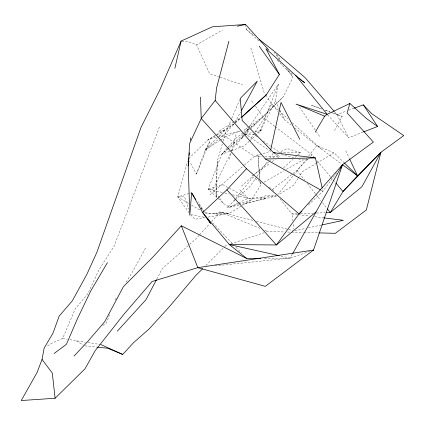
<?xml version="1.0" encoding="UTF-8"?>
<svg xmlns="http://www.w3.org/2000/svg" width="425" height="425" viewBox="0 0 425 425"><rect width="100%" height="100%" fill="white"/><g stroke="black" fill="none" stroke-linecap="round" stroke-linejoin="round"><path stroke-width="0.32" stroke-dasharray="2.12 1.59" d="M217.276 161.208L216.235 197.705L216.049 192.658L217.276 161.208L222.95 141.711M249.783 140.765L260.031 131.426L275.453 101.166L278.237 84.426L248.864 127.468M229.426 159.216L231.466 151.661M231.636 151.034L236.05 134.677M189.189 212.888L177.809 196.95L187.59 161.447M223.136 141.079L225.33 133.535L231.492 119.016M196.398 174.059L204.972 150.647L209.987 141.015L196.398 174.059L189.534 161.24M109.57 314.675L106.542 322.713L102.515 325.816M159.433 127.006L114.006 246.436L99.174 269.418L87.72 294.02L75.294 308.656L62.719 338.428L51.595 343.32L46.288 346.71M260.031 131.426L278.237 84.426M239.084 204.94L229.596 207.273L223.662 203.639L208.149 189.189L221.733 154.302L227.768 147.496M231.747 118.41L239.705 99.652M219.348 197.827L213.074 189.369L230.674 153.08M231.827 150.7L233.846 146.535L244.221 135.761M250.426 129.104L283.475 96.645L292.968 77.265L287.651 69.854M156.756 279.177L162.281 268.632L188.248 245.597M235.036 122.442L240.683 111.966M334.512 130.459L342.221 116.349L331.017 112.312M145.525 248.136L131.941 272.834L125.646 282.96M214.96 265.885L290.169 258.102L292.432 254.07M115.159 299.837L116.206 298.148M208.154 217.074L229.208 213.456L251.526 199.803L261.864 183.419M257.385 136.94L254.155 134.704L245.57 134.353L249.013 128.988L244.194 130.098L248.986 126.698M297.904 178.649L293.733 185.141L278.306 194.847M298.249 178.107L302.414 171.62L315.977 163.588M251.159 138.104L254.772 132.605M255.133 132.053L264.153 118.299L271.708 103.998L266.533 96.353M243.663 135.097L241.432 138.369L244.131 135.591M244.03 134.555L248.492 128.015M256.7 176.827L249.942 186.474L235.53 199.66M257.077 176.29L267.596 161.277M269.848 158.058L273.604 152.697M336.653 172.662L322.92 191.25L308.109 205.291M306.558 158.732L295.136 173.405L277.913 194.358M308.598 156.113L316.758 145.637L334.055 152.883L343.921 162.515M233.638 200.924L235.307 198.873M235.726 198.358L252.806 177.337L259.585 181.438M228.198 147.013L236.385 137.78L243.19 132.754M199.176 235.259L196.09 238.648L188.742 245.167M199.617 234.775L209.312 224.129M211.517 221.712L220.336 212.032L253.709 220.575M216.654 134.587L234.409 123.606L225.33 133.535L219.868 138.125M292.814 173.623L296.969 170.409L308.375 158.615M310.659 156.257L312.024 154.838L313.724 156.846M244.577 135.123L249.98 129.572M205.875 265.471L224.4 246.946M224.862 246.484L225.787 245.56L228.289 244.72M217.35 137.572L204.967 149.823L220.07 140.308M250.947 127.415L256.275 123.085L283.475 96.645M188.764 158.451L207.777 140.075L216.097 134.927M229.75 151.343L221.733 154.302L227.476 148.973M227.954 148.527L249.013 128.988M240.81 130.773L225.664 136.786L218.732 136.207L225.351 130.114L234.409 123.606M235.046 200.101L226.881 207.57L238.255 203.984M249.294 141.206L243.929 146.099L230.366 151.114M235.392 122.724L241.278 117.422M241.549 186.129L252.87 175.998M253.358 175.557L268.616 161.909M269.105 161.468L271.076 159.704M273.041 157.946L277.472 153.983M277.966 153.542L279.443 152.219L287.39 148.67L300.549 152.543L294.722 157.765M283.56 167.774L292.783 159.508M235.386 122.756L241.23 117.651M209.892 194.926L243.918 165.468M244.417 165.033L254.426 156.368L270.401 151.3L245.65 134.13M204.972 150.647L219.374 138.545M221.733 154.302L244.051 135.628M269.184 187.25L272.568 189.295L292.299 174.022M243.716 132.366L249.996 127.728M250.522 127.341L256.275 123.085M249.518 126.321L262.299 117.257M251.887 175.907L270.098 163.168M272.239 161.665L275.453 159.417M277.594 157.919L279.74 156.421L274.247 153.409M220.628 139.958L225.664 136.786L254.426 156.368L262.214 156.384M254.155 134.704L262.358 129.62L253.656 132.074M233.931 121.959L218.354 131.426L225.351 130.114L215.714 135.575M234.488 121.619L241.161 117.56M316.54 163.253L334.055 152.883M181.767 41.119L188.222 41.634L196.536 44.907L222.349 30.122M264.143 182.118L284.086 170.744M286.365 169.447L302.887 160.023L309.772 158.865M215.146 135.899L207.777 140.075L216.904 136.855M229.596 207.273L237.91 203.214M238.505 202.922L248.009 198.284L260.785 197.609L276.648 195.888M214.832 213.786L219.316 211.974L229.208 213.456L214.832 213.786L204.632 212.861L203.145 210.699M327.632 114.835L348.649 137.727L362.817 132.223M260.785 197.609L266.427 195.431L276.011 195.861M332.594 112.976L336.892 114.543L346.115 111.164M348.574 110.266L354.105 108.237M264.547 258.379L290.169 258.102L309.846 251.324M230.791 243.886L263.957 232.783M266.459 231.944L267.713 231.524L284.947 231.981M238.887 203.788L251.526 199.803M188.652 203.384L177.809 196.95L190.857 192.87M222.291 192.413L208.149 189.189L222.907 184.758L248.009 198.284L266.14 198.491L276.032 196.042M245.57 134.353L253.034 132.249M244.779 203.543L266.14 198.491L239.721 204.786M218.732 136.207L240.178 130.927M294.785 230.78L305.161 228.549M308.401 227.848L321.364 225.059M205.381 217.457L194.942 219.295L190.751 214.923M297.176 213.701L291.879 213.887L280.213 199.028M300.486 213.589L313.06 213.153M316.37 213.042L324.976 212.744M177.809 196.95L184.524 196.817L188.53 208.999M264.812 156.389L279.74 156.421M300.549 152.543L279.443 152.219L270.831 146.258M287.598 232.055L290.913 232.14M291.571 232.156L303.503 232.475M304.167 232.491L318.086 232.863M208.149 189.189L213.074 189.369M222.169 214.513L204.632 212.861L198.077 201.737M84.947 345.865L96.576 347.076M297.75 214.614L291.879 213.887L292.751 220.437M298.403 214.699L309.49 216.081M314.707 216.734L323.839 217.871M69.838 339.708L85.356 342.231M87.938 342.614L100.21 344.452M62.719 338.428L67.251 339.246M190.958 214.609L204.754 217.334M281.111 256.089L290.169 258.102M224.862 193.003L229.367 194.028M232.581 194.762L248.009 198.284L239.673 189.667M281.244 154.604L293.978 157.792M298.43 158.907L302.887 160.023M256.275 221.228L292.857 230.589M219.56 77.143L209.61 73.801L196.536 44.907M220.187 77.355L242.579 84.873M334.741 112.046L336.892 114.543L342.221 116.349M321.677 108.954L311.095 105.145L321.534 108.949M325.412 110.298L330.39 112.088M325.221 110.293L330.135 112.083M220.336 212.032L259.818 228.278M264.674 230.276L267.713 231.524M321.194 190.278L322.92 191.25L322.485 189.327M191.505 205.073L200.069 210.152M76.314 340.877L83.236 345.142M263.303 141.042L270.295 145.887M292.575 74.099L287.311 70.348L277.089 59.994M294.605 127.861L316.758 145.637L341.567 164.018M274.672 126.331L264.153 118.299L255.414 106.085M275.198 126.73L312.024 154.838M245.538 24.475L246.351 29.458L254.623 35.912M279.491 113.507L284.819 120.009L291.003 124.971M278.582 110.25L271.708 103.998L277.854 111.504M279.071 110.697L287.906 118.745M292.326 122.767L320.795 148.686M246.351 29.458L260.323 42.224M212.681 222.987L232.703 243.865M235.891 247.185L241.352 252.875M317.114 160.868L330.267 176.439M330.692 176.943L335.357 182.468M296.969 170.409L304.778 180.296M307.248 183.419L315.467 193.827M315.881 194.347L320.811 200.589M322.458 202.672L326.57 207.878M272.568 189.295L273.78 190.836M273.828 51.914L280.171 60.318M286.567 68.792L292.968 77.265M219.741 198.353L223.662 203.639M276.648 54.49L281.201 60.849M251.621 100.773L253.9 103.96M199.049 204.754L202.773 210.157M299.402 106.898L315.902 130.99M316.274 131.537L320.025 137.015M266.162 95.806L264.313 93.075L250.734 47.632M200.924 207.873L202.645 210.651M336.892 114.543L348.649 137.727M275.453 101.166L279.549 109.411M279.847 110.001L284.819 120.009M345.753 150.833L349.403 158.562M259.962 181.762L260.371 184.705L260.1 181.438M293.271 224.368L293.877 228.953M260.047 180.784L257.922 154.663L259.654 178.643"/><path stroke-width="0.64" d="M194.384 197.317L191.633 192.87L189.81 215.273L188.227 165.846L189.667 143.427L201.232 118.501L215.172 100.443L216.601 87.848L228.916 41.204M188.227 165.846L188.897 158.004M189.12 155.391L189.348 152.777M190.411 140.367L190.634 137.753M363.433 131.978L377.602 126.475L366.552 118.602L349.881 103.488L347.071 112.875L373.357 142.062L342.539 164.693L313.533 250.054L197.806 267.665L152.081 281.515L123.648 314.59L95.195 350.673L84.979 368.858L55.091 398.262L21.25 400.525L37.087 372.486L42.043 359.46L44.163 348.064L52.939 333.269L59.16 316.126L72.362 300.788L86.923 274.205L96.863 252.338L140.946 127.532L159.768 90.058L181.119 41.066L212.325 26.817L245.538 24.475L268.51 49.704M270.677 150.014L281.031 102.43L299.768 139.352M174.877 68.34L181.119 41.066M354.105 108.237L363.327 104.858L371.732 113.698L403.75 135.58L380.901 152.283L366.334 209.992L335.314 233.32L318.745 232.879M156.448 279.762L146.003 299.678L117.337 331.128M241.31 110.803L257.3 81.117L240.215 98.441L242.208 120.519L273.604 152.697L275.517 153.175M327.393 208.919L330.267 212.558L342.991 191.51L357.542 175.812L380.901 152.283L361.893 186.761L330.267 212.558L326.299 212.697M292.756 253.491L342.539 164.693L299.035 213.897L276.415 244.965L229.357 244.566L202.672 212.553L191.633 192.87M107.429 262.65L90.865 290.743L77.679 318.144L66.433 344.277L54.076 353.515M315.265 132.069L324.652 116.2L327.186 114.346L349.881 103.488M241.719 117.226L266.3 94.887L279.363 74.455L265.944 48.7L295.768 75.544L304.683 82.726L302.573 81.223M340.186 167.88L340.972 166.818M341.758 165.755L342.539 164.693M260.605 258.421L246.808 258.57L181.347 225.787L153.738 256.201L123.42 286.652L104.768 321.629L87.725 341.498L74.024 356.07M97.224 347.145L107.562 348.218L122.713 354.434L133.615 342.614L149.334 328.743L169.405 306.653L195.686 275.655L202.629 268.712M207.804 218.987L210.561 223.433L202.672 212.553L226.934 189.757L246.484 168.704L201.232 118.501L200.462 97.139M380.901 152.283L342.991 191.51L335.782 182.968M301.899 211.183L299.035 213.897L246.484 168.704M241.772 116.981L266.3 94.887M316.088 211.868L276.415 244.965L226.934 189.757M312.306 250.474L313.533 250.054L265.296 286.354L197.806 267.665L181.347 225.787M322.012 224.921L343.405 220.315L323.839 217.871M237.405 26.201L245.538 24.475M215.172 100.443L265.391 158.982L315.408 157.919L322.198 188.041M273.604 152.697L315.408 157.919M279.172 255.653L229.357 244.566L246.808 258.57M324.652 116.2L295.943 104.077L327.186 114.346L295.768 75.544M100.853 344.553L122.713 354.434M265.391 158.982L320.62 189.959M298.366 78.221L299.418 78.976M300.47 79.725L301.522 80.474M342.098 164.411L357.542 175.812L349.685 159.157M259.277 39.541L273.758 50.835M274.369 51.313L305.022 77.568L334.31 111.547M344.388 162.972L357.542 175.812M42.043 359.46L52.291 373.012L55.091 398.262M259.245 46.235L279.363 74.455M363.327 104.858L377.602 126.475M195.075 198.427L195.76 199.538"/></g></svg>
